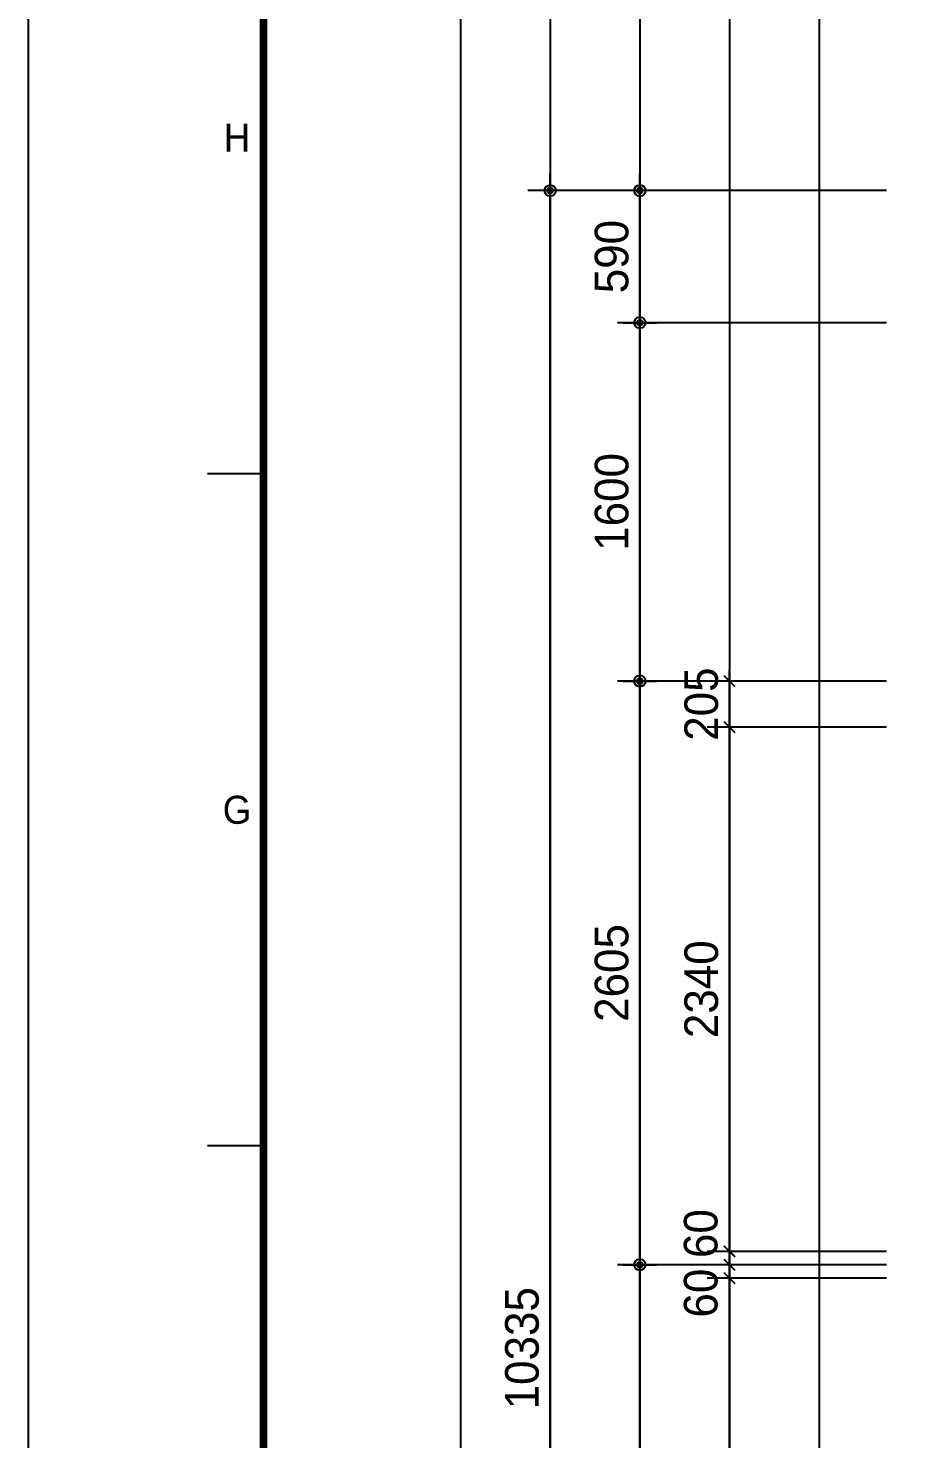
# Model space of a CAD drawing. Header units: millimetres. Extents: x -24416 to 92204, y -190080 to 23760.
# Drawn here: x 50154 to 54083, y -173538 to -167242 of the extents above; entities that cross this region are included whole.
import ezdxf
from ezdxf.enums import TextEntityAlignment as Align

# ---------------------------------------------------------------- set-up
doc = ezdxf.new("R2010")
doc.units = ezdxf.units.MM
doc.header["$LTSCALE"] = 50
doc.linetypes.add('AUDIT_D_220706163347-0', pattern=[0])
doc.layers.get('defpoints').update_dxf_attribs({"color": 139})
for name, color, linetype in [('AA-BORD-FORM', 7, 'Continuous'), ('AA-BORD-TEXT', 3, 'Continuous'), ('AA-XXXX-DIMS', 7, 'Continuous'), ('DIM', 7, 'AUDIT_D_220706163347-0')]:
    doc.layers.add(name, color=color, linetype=linetype)
doc.styles.add('HAUD01', font='Dotum.ttf')
doc.styles.add('맑은고딕', font='malgun.ttf', dxfattribs={"width": 0.9})
doc.dimstyles.new('DIM-50', dxfattribs={"dimscale": 50, "dimtxt": 3, "dimasz": 1, "dimexe": 2, "dimexo": 2, "dimgap": 1, "dimtad": 1, "dimdec": 0, "dimzin": 0, "dimdsep": 46, "dimtxsty": '맑은고딕', "dimblk1": 'DIMDOT', "dimblk2": 'DIMDOT', "dimsah": 1, "dimcen": 0.09, "dimdle": 2, "dimclrd": 7, "dimclre": 7, "dimclrt": 3, "dimadec": 0, "dimazin": 0, "dimtfac": 1, "dimtdec": 0, "dimtix": 1, "dimtmove": 2, "dimatfit": 3, "dimldrblk": 'DIMDOT', "dimfxl": 1, "dimtolj": 1, "dimtzin": 0, "dimarcsym": 0})
doc.dimstyles.new('MCDIM-50', dxfattribs={"dimscale": 50, "dimtxt": 3, "dimasz": 1, "dimexe": 2, "dimexo": 2, "dimgap": 1, "dimtad": 1, "dimdec": 0, "dimzin": 0, "dimdsep": 46, "dimtxsty": '맑은고딕', "dimblk1": 'ARCHTICK', "dimblk2": 'ARCHTICK', "dimsah": 1, "dimcen": 0.09, "dimdle": 2, "dimclrd": 7, "dimclre": 7, "dimclrt": 3, "dimadec": 0, "dimazin": 0, "dimtfac": 1, "dimtdec": 0, "dimtix": 1, "dimtmove": 2, "dimatfit": 3, "dimldrblk": 'ARCHTICK', "dimfxl": 1, "dimtolj": 1, "dimtzin": 0, "dimarcsym": 0})

# ---------------------------------------------------------------- blocks, each defined once
blk = doc.blocks.new('XR-FORM 청주월명')
at = {"layer": 'AA-BORD-FORM', "color": 2}
for p, q in [((21, 417), (16, 417)), ((21, 357), (16, 357))]:
    blk.add_line(p, q, dxfattribs=at)
at = {"layer": 'AA-BORD-FORM', "color": 1}
blk.add_lwpolyline([(0, 0), (841, 0), (841, 594), (0, 594)], close=True, dxfattribs=at)
at = {"layer": 'AA-BORD-FORM', "color": 2, "const_width": 0.682}
blk.add_lwpolyline([(21, 17), (21, 577), (821, 577), (821, 17)], close=True, dxfattribs=at)
at = {"layer": 'AA-BORD-TEXT', "color": 7, "style": 'HAUD01'}
for s, p in [('H', (18.63, 447)), ('G', (18.63, 387))]:
    blk.add_text(s, height=2.5, dxfattribs=at).set_placement(p, align=Align.MIDDLE_CENTER)
blk = doc.blocks.new('DIMDOT')
at = {"layer": 'AA-XXXX-DIMS'}
for p, q in [((0, -1.5), (0, 1.5)), ((-1.5, 0), (1.5, 0))]:
    blk.add_line(p, q, dxfattribs=at)
for radius in [0.5, 0.25]:
    blk.add_circle((0, 0), radius, dxfattribs=at)
blk = doc.blocks.new('*D136')
at = {"layer": 'defpoints', "color": 0, "transparency": 16777216}
for p in [(5815.6, -196520.9), (7015.6, -196520.9), (7015.6, -200380.9)]:
    blk.add_point(p, dxfattribs=at)
at = {"layer": 'DIM', "color": 7, "lineweight": -2, "transparency": 16777216}
for p, q in [((6915.6, -196520.9), (5715.6, -196520.9)), ((5815.6, -200330.9), (5815.6, -196570.9)), ((6915.6, -200380.9), (5715.6, -200380.9))]:
    blk.add_line(p, q, dxfattribs=at)
at = {"layer": 'DIM', "color": 7, "lineweight": -2, "transparency": 16777216, "xscale": 50, "yscale": 50, "zscale": 50}
for p, rotation in [((5815.6, -196520.9), 90), ((5815.6, -200380.9), 270)]:
    blk.add_blockref('DIMDOT', p, dxfattribs=dict(at, rotation=rotation))
at = {"layer": 'DIM', "color": 3, "transparency": 16777216, "insert": (5690.5, -198450.9), "char_height": 150, "attachment_point": 5, "rotation": 90, "style": 'HAUD01'}
blk.add_mtext('\\A1;3860', dxfattribs=at)
blk = doc.blocks.new('*D137')
at = {"layer": 'defpoints', "color": 0, "transparency": 16777216}
for p in [(5815.6, -193915.9), (7015.6, -193915.9), (7015.6, -196520.9)]:
    blk.add_point(p, dxfattribs=at)
at = {"layer": 'DIM', "color": 7, "lineweight": -2, "transparency": 16777216}
for p, q in [((6915.6, -193915.9), (5715.6, -193915.9)), ((5815.6, -196470.9), (5815.6, -193965.9)), ((6915.6, -196520.9), (5715.6, -196520.9))]:
    blk.add_line(p, q, dxfattribs=at)
at = {"layer": 'DIM', "color": 7, "lineweight": -2, "transparency": 16777216, "xscale": 50, "yscale": 50, "zscale": 50}
for p, rotation in [((5815.6, -193915.9), 90), ((5815.6, -196520.9), 270)]:
    blk.add_blockref('DIMDOT', p, dxfattribs=dict(at, rotation=rotation))
at = {"layer": 'DIM', "color": 3, "transparency": 16777216, "insert": (5690.5, -195218.4), "char_height": 150, "attachment_point": 5, "rotation": 90, "style": 'HAUD01'}
blk.add_mtext('\\A1;2605', dxfattribs=at)
blk = doc.blocks.new('*D138')
at = {"layer": 'defpoints', "color": 0, "transparency": 16777216}
for p in [(5815.6, -192315.9), (7015.6, -192315.9), (7015.6, -193915.9)]:
    blk.add_point(p, dxfattribs=at)
at = {"layer": 'DIM', "color": 7, "lineweight": -2, "transparency": 16777216}
for p, q in [((6915.6, -192315.9), (5715.6, -192315.9)), ((5815.6, -193865.9), (5815.6, -192365.9)), ((6915.6, -193915.9), (5715.6, -193915.9))]:
    blk.add_line(p, q, dxfattribs=at)
at = {"layer": 'DIM', "color": 7, "lineweight": -2, "transparency": 16777216, "xscale": 50, "yscale": 50, "zscale": 50}
for p, rotation in [((5815.6, -192315.9), 90), ((5815.6, -193915.9), 270)]:
    blk.add_blockref('DIMDOT', p, dxfattribs=dict(at, rotation=rotation))
at = {"layer": 'DIM', "color": 3, "transparency": 16777216, "insert": (5690.5, -193115.9), "char_height": 150, "attachment_point": 5, "rotation": 90, "style": 'HAUD01'}
blk.add_mtext('\\A1;1600', dxfattribs=at)
blk = doc.blocks.new('*D139')
at = {"layer": 'defpoints', "color": 0, "transparency": 16777216}
for p in [(5815.6, -191725.9), (7015.6, -191725.9), (7015.6, -192315.9)]:
    blk.add_point(p, dxfattribs=at)
at = {"layer": 'DIM', "color": 7, "lineweight": -2, "transparency": 16777216}
for p, q in [((6915.6, -191725.9), (5715.6, -191725.9)), ((5815.6, -192265.9), (5815.6, -191775.9)), ((6915.6, -192315.9), (5715.6, -192315.9))]:
    blk.add_line(p, q, dxfattribs=at)
at = {"layer": 'DIM', "color": 7, "lineweight": -2, "transparency": 16777216, "xscale": 50, "yscale": 50, "zscale": 50}
for p, rotation in [((5815.6, -191725.9), 90), ((5815.6, -192315.9), 270)]:
    blk.add_blockref('DIMDOT', p, dxfattribs=dict(at, rotation=rotation))
at = {"layer": 'DIM', "color": 3, "transparency": 16777216, "insert": (5690.5, -192020.9), "char_height": 150, "attachment_point": 5, "rotation": 90, "style": 'HAUD01'}
blk.add_mtext('\\A1;590', dxfattribs=at)
blk = doc.blocks.new('*D140')
at = {"layer": 'defpoints', "color": 0, "transparency": 16777216}
for p in [(5415.6, -191725.9), (7015.6, -191725.9), (7015.6, -202060.9)]:
    blk.add_point(p, dxfattribs=at)
at = {"layer": 'DIM', "color": 7, "lineweight": -2, "transparency": 16777216}
for p, q in [((6915.6, -191725.9), (5315.6, -191725.9)), ((5415.6, -202010.9), (5415.6, -191775.9)), ((6915.6, -202060.9), (5315.6, -202060.9))]:
    blk.add_line(p, q, dxfattribs=at)
at = {"layer": 'DIM', "color": 7, "lineweight": -2, "transparency": 16777216, "xscale": 50, "yscale": 50, "zscale": 50}
for p, rotation in [((5415.6, -191725.9), 90), ((5415.6, -202060.9), 270)]:
    blk.add_blockref('DIMDOT', p, dxfattribs=dict(at, rotation=rotation))
at = {"layer": 'DIM', "color": 3, "transparency": 16777216, "insert": (5290.5, -196893.4), "char_height": 150, "attachment_point": 5, "rotation": 90, "style": 'HAUD01'}
blk.add_mtext('\\A1;10335', dxfattribs=at)
blk = doc.blocks.new('_ArchTick')
at = {"color": 0, "linetype": 'ByBlock', "const_width": 0.15}
blk.add_lwpolyline([(-0.5, -0.5), (0.5, 0.5)], dxfattribs=at)
blk = doc.blocks.new('*D182')
at = {"layer": 'defpoints', "color": 0, "linetype": 'ByBlock', "transparency": 16777216}
for p in [(6215.6, -196580.9), (7015.6, -196580.9), (7015.6, -200180.9)]:
    blk.add_point(p, dxfattribs=at)
at = {"layer": 'DIM', "color": 7, "linetype": 'ByBlock', "lineweight": -2, "transparency": 16777216}
for p, q in [((6215.6, -200280.9), (6215.6, -196480.9)), ((6915.6, -196580.9), (6115.6, -196580.9)), ((6915.6, -200180.9), (6115.6, -200180.9))]:
    blk.add_line(p, q, dxfattribs=at)
at = {"layer": 'DIM', "color": 7, "linetype": 'ByBlock', "lineweight": -2, "transparency": 16777216, "xscale": 50, "yscale": 50, "zscale": 50}
for p, rotation in [((6215.6, -196580.9), 90), ((6215.6, -200180.9), 270)]:
    blk.add_blockref('_ArchTick', p, dxfattribs=dict(at, rotation=rotation))
at = {"layer": 'DIM', "color": 3, "linetype": 'ByBlock', "transparency": 16777216, "insert": (6090.5, -198380.9), "char_height": 150, "attachment_point": 5, "rotation": 90, "style": 'HAUD01'}
blk.add_mtext('\\A1;3600', dxfattribs=at)
blk = doc.blocks.new('*D183')
at = {"layer": 'defpoints', "color": 0, "linetype": 'ByBlock', "transparency": 16777216}
for p in [(6215.6, -196520.9), (7015.6, -196520.9), (7015.6, -196580.9)]:
    blk.add_point(p, dxfattribs=at)
at = {"layer": 'DIM', "color": 7, "linetype": 'ByBlock', "lineweight": -2, "transparency": 16777216}
for p, q in [((6215.6, -196520.9), (6215.6, -196470.9)), ((6915.6, -196520.9), (6115.6, -196520.9)), ((6215.6, -196580.9), (6215.6, -196520.9)), ((6915.6, -196580.9), (6115.6, -196580.9)), ((6215.6, -196580.9), (6215.6, -196630.9))]:
    blk.add_line(p, q, dxfattribs=at)
at = {"layer": 'DIM', "color": 7, "linetype": 'ByBlock', "lineweight": -2, "transparency": 16777216, "xscale": 50, "yscale": 50, "zscale": 50}
for p, rotation in [((6215.6, -196520.9), 270), ((6215.6, -196580.9), 90)]:
    blk.add_blockref('_ArchTick', p, dxfattribs=dict(at, rotation=rotation))
at = {"layer": 'DIM', "color": 3, "linetype": 'ByBlock', "transparency": 16777216, "insert": (6088.1, -196647.4), "char_height": 150, "attachment_point": 5, "rotation": 90, "style": 'HAUD01'}
blk.add_mtext('\\A1;60', dxfattribs=at)
blk = doc.blocks.new('*D184')
at = {"layer": 'defpoints', "color": 0, "linetype": 'ByBlock', "transparency": 16777216}
for p in [(6215.6, -196460.9), (7015.6, -196460.9), (7015.6, -196520.9)]:
    blk.add_point(p, dxfattribs=at)
at = {"layer": 'DIM', "color": 7, "linetype": 'ByBlock', "lineweight": -2, "transparency": 16777216}
for p, q in [((6215.6, -196460.9), (6215.6, -196410.9)), ((6915.6, -196460.9), (6115.6, -196460.9)), ((6215.6, -196520.9), (6215.6, -196460.9)), ((6915.6, -196520.9), (6115.6, -196520.9)), ((6215.6, -196520.9), (6215.6, -196570.9))]:
    blk.add_line(p, q, dxfattribs=at)
at = {"layer": 'DIM', "color": 7, "linetype": 'ByBlock', "lineweight": -2, "transparency": 16777216, "xscale": 50, "yscale": 50, "zscale": 50}
for p, rotation in [((6215.6, -196460.9), 270), ((6215.6, -196520.9), 90)]:
    blk.add_blockref('_ArchTick', p, dxfattribs=dict(at, rotation=rotation))
at = {"layer": 'DIM', "color": 3, "linetype": 'ByBlock', "transparency": 16777216, "insert": (6088.1, -196381.6), "char_height": 150, "attachment_point": 5, "rotation": 90, "style": 'HAUD01'}
blk.add_mtext('\\A1;60', dxfattribs=at)
blk = doc.blocks.new('*D185')
at = {"layer": 'defpoints', "color": 0, "linetype": 'ByBlock', "transparency": 16777216}
for p in [(6215.6, -194120.9), (7015.6, -194120.9), (7015.6, -196460.9)]:
    blk.add_point(p, dxfattribs=at)
at = {"layer": 'DIM', "color": 7, "linetype": 'ByBlock', "lineweight": -2, "transparency": 16777216}
for p, q in [((6215.6, -196560.9), (6215.6, -194020.9)), ((6915.6, -194120.9), (6115.6, -194120.9)), ((6915.6, -196460.9), (6115.6, -196460.9))]:
    blk.add_line(p, q, dxfattribs=at)
at = {"layer": 'DIM', "color": 7, "linetype": 'ByBlock', "lineweight": -2, "transparency": 16777216, "xscale": 50, "yscale": 50, "zscale": 50}
for p, rotation in [((6215.6, -194120.9), 90), ((6215.6, -196460.9), 270)]:
    blk.add_blockref('_ArchTick', p, dxfattribs=dict(at, rotation=rotation))
at = {"layer": 'DIM', "color": 3, "linetype": 'ByBlock', "transparency": 16777216, "insert": (6090.5, -195290.9), "char_height": 150, "attachment_point": 5, "rotation": 90, "style": 'HAUD01'}
blk.add_mtext('\\A1;2340', dxfattribs=at)
blk = doc.blocks.new('*D186')
at = {"layer": 'defpoints', "color": 0, "linetype": 'ByBlock', "transparency": 16777216}
for p in [(6215.6, -193915.9), (7015.6, -193915.9), (7015.6, -194120.9)]:
    blk.add_point(p, dxfattribs=at)
at = {"layer": 'DIM', "color": 7, "linetype": 'ByBlock', "lineweight": -2, "transparency": 16777216}
for p, q in [((6915.6, -193915.9), (6115.6, -193915.9)), ((6215.6, -193915.9), (6215.6, -193865.9)), ((6215.6, -194120.9), (6215.6, -193915.9)), ((6915.6, -194120.9), (6115.6, -194120.9)), ((6215.6, -194120.9), (6215.6, -194170.9))]:
    blk.add_line(p, q, dxfattribs=at)
at = {"layer": 'DIM', "color": 7, "linetype": 'ByBlock', "lineweight": -2, "transparency": 16777216, "xscale": 50, "yscale": 50, "zscale": 50}
for p, rotation in [((6215.6, -193915.9), 270), ((6215.6, -194120.9), 90)]:
    blk.add_blockref('_ArchTick', p, dxfattribs=dict(at, rotation=rotation))
at = {"layer": 'DIM', "color": 3, "linetype": 'ByBlock', "transparency": 16777216, "insert": (6090.5, -194018.4), "char_height": 150, "attachment_point": 5, "rotation": 90, "style": 'HAUD01'}
blk.add_mtext('\\A1;205', dxfattribs=at)
blk = doc.blocks.new('DIM-1108')
at = {"layer": 'DIM'}
for base, p1, p2, picture, middle in [((5415.6, -191725.9), (7015.6, -202060.9), (7015.6, -191725.9), '*D140', (5290.5, -196893.4)), ((5815.6, -191725.9), (7015.6, -192315.9), (7015.6, -191725.9), '*D139', (5690.5, -192020.9)), ((5815.6, -192315.9), (7015.6, -193915.9), (7015.6, -192315.9), '*D138', (5690.5, -193115.9)), ((5815.6, -193915.9), (7015.6, -196520.9), (7015.6, -193915.9), '*D137', (5690.5, -195218.4)), ((5815.6, -196520.9), (7015.6, -200380.9), (7015.6, -196520.9), '*D136', (5690.5, -198450.9))]:
    dim = blk.add_linear_dim(base=base, p1=p1, p2=p2, angle=90, dimstyle='DIM-50', override={"dimscale": 50, "dimtxsty": 'HAUD01'}, dxfattribs=at)
    dim.commit()
    dim.dimension.update_dxf_attribs({"geometry": picture, "text_midpoint": middle})
at = {"layer": 'DIM', "linetype": 'ByBlock'}
for base, p1, p2, picture, middle in [((6215.6, -193915.9), (7015.6, -194120.9), (7015.6, -193915.9), '*D186', (6090.5, -194018.4)), ((6215.6, -194120.9), (7015.6, -196460.9), (7015.6, -194120.9), '*D185', (6090.5, -195290.9)), ((6215.6, -196580.9), (7015.6, -200180.9), (7015.6, -196580.9), '*D182', (6090.5, -198380.9))]:
    dim = blk.add_linear_dim(base=base, p1=p1, p2=p2, angle=90, dimstyle='MCDIM-50', override={"dimtxsty": 'HAUD01'}, dxfattribs=at)
    dim.commit()
    dim.dimension.update_dxf_attribs({"geometry": picture, "text_midpoint": middle})
for base, p1, p2, picture, middle in [((6215.6, -196460.9), (7015.6, -196520.9), (7015.6, -196460.9), '*D184', (6088.1, -196381.6)), ((6215.6, -196520.9), (7015.6, -196580.9), (7015.6, -196520.9), '*D183', (6088.1, -196647.4))]:
    dim = blk.add_linear_dim(base=base, p1=p1, p2=p2, angle=90, dimstyle='MCDIM-50', override={"dimtxsty": 'HAUD01'}, dxfattribs=at)
    dim.commit()
    dim.dimension.update_dxf_attribs({"geometry": picture, "text_midpoint": middle, "dimtype": 128})

msp = doc.modelspace()

# ---------------------------------------------------------------- linework, layer by layer
at = {"layer": 'defpoints'}
for points in [[(86817.7, -163875.9), (52082.7, -163875.9), (52082.7, -180600.9), (86817.7, -180600.9)], [(86417.7, -164275.9), (52482.7, -164275.9), (52482.7, -180200.9), (86417.7, -180200.9)], [(86017.7, -164675.9), (52882.7, -164675.9), (52882.7, -179800.9), (86017.7, -179800.9)], [(85617.7, -165075.9), (53282.7, -165075.9), (53282.7, -179400.9), (85617.7, -179400.9)], [(85217.7, -165475.9), (53682.7, -165475.9), (53682.7, -179000.9), (85217.7, -179000.9)]]:
    msp.add_lwpolyline(points, close=True, dxfattribs=at)

# ---------------------------------------------------------------- block references
msp.add_blockref('DIM-1108', (47067.2, 23760))
at = {"xscale": 50, "yscale": 50, "zscale": 50}
msp.add_blockref('XR-FORM 청주월명', (50153.9, -190080), dxfattribs=at)

doc.saveas('drawing.dxf')
